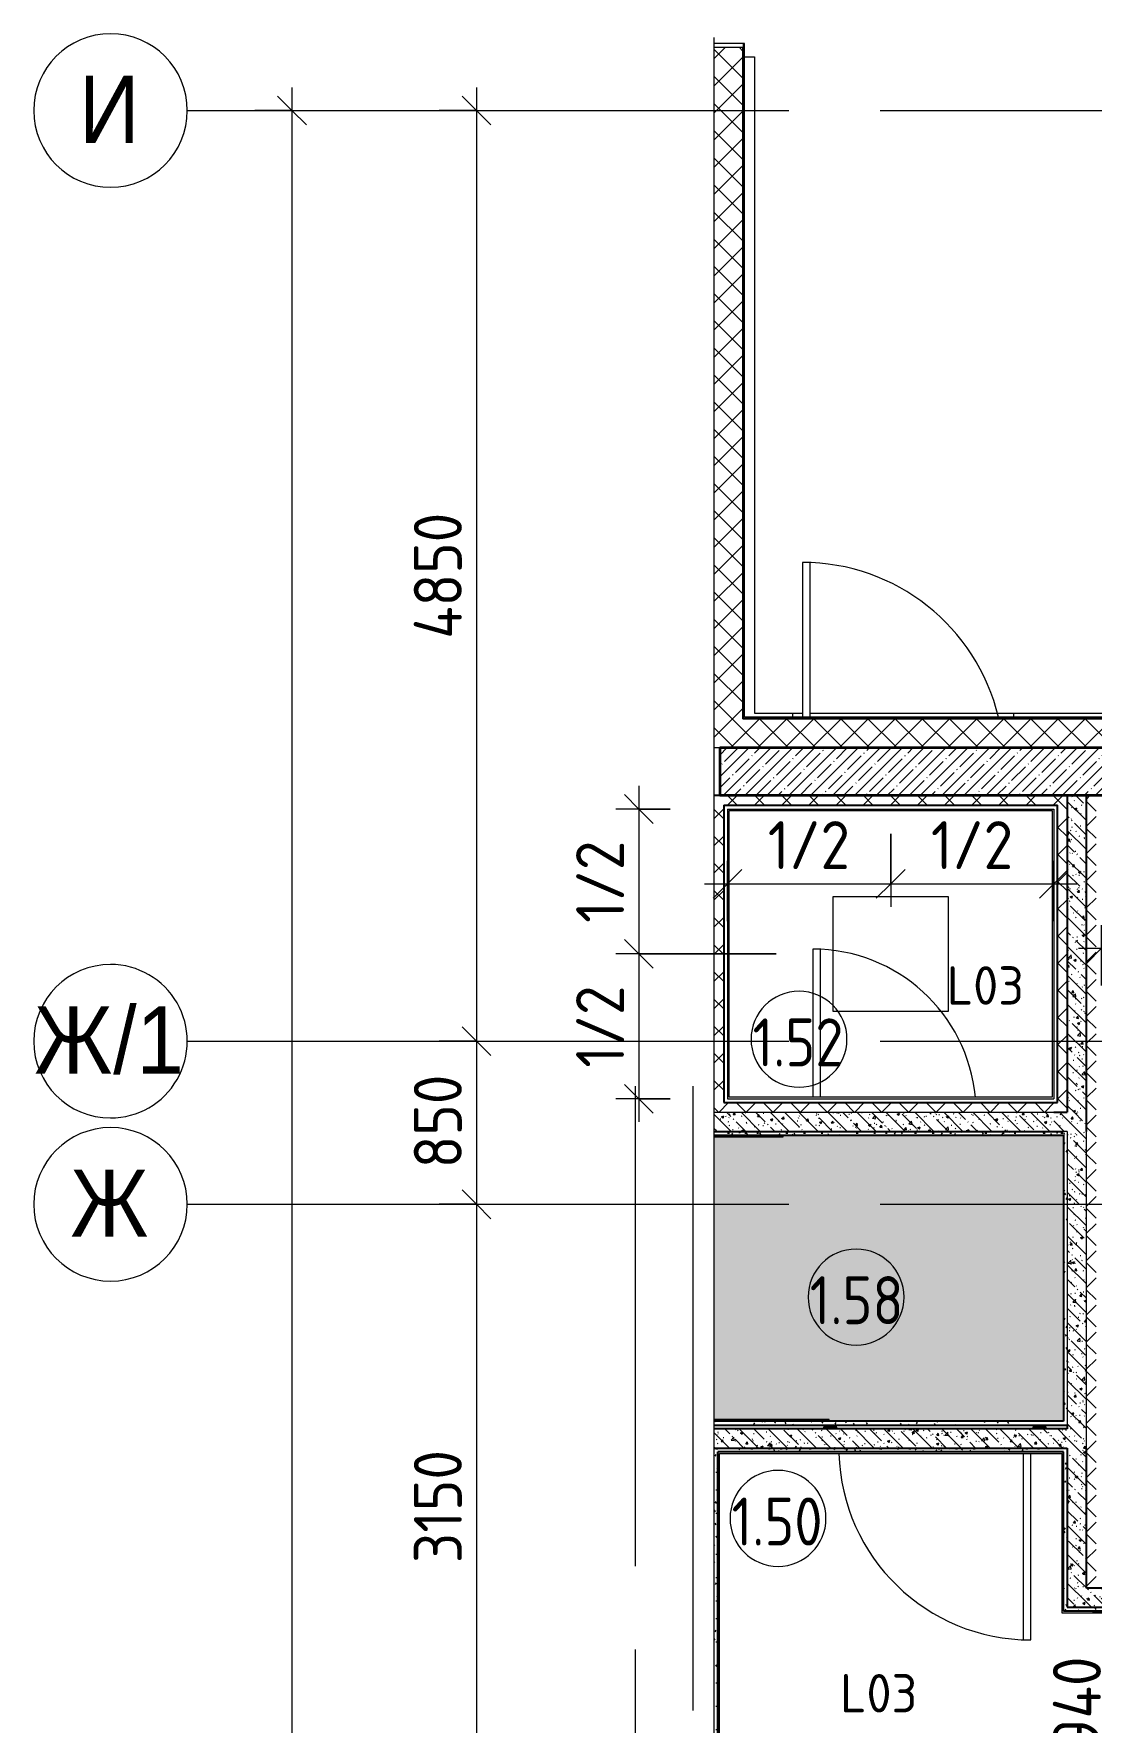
# Model space of a CAD drawing. Header units: millimetres. Extents: x 81425 to 274970, y -8553 to 29000.
# Drawn here: x 81425 to 86935, y 18601 to 27400 of the extents above; entities that cross this region are included whole.
import ezdxf

# ---------------------------------------------------------------- set-up
doc = ezdxf.new("R2010")
doc.units = ezdxf.units.MM
doc.linetypes.add('Осевая', pattern=[3175, 635, -476.25, 1587.5, -476.25])
for name, color, linetype, lineweight in [('A-ANNO-DIMS', 7, 'Continuous', 9), ('A-ANNO-DIMS-100', 7, 'Continuous', 9), ('A-ANNO-NOTE', 7, 'Continuous', 9), ('A-AREA-IDEN', 7, 'Continuous', 9), ('A-DETL-GENF', 7, 'Continuous', 9), ('A-DOOR', 7, 'Continuous', 9), ('A-DOOR-1', 7, 'Continuous', 13), ('A-DOOR-FRAM', 7, 'Continuous', 13), ('A-WALL', 7, 'Continuous', 9), ('E-LITE-EQPM-IDEN', 7, 'Continuous', 9), ('I-WALL', 7, 'Continuous', 9), ('Оси', 7, 'Continuous', 9), ('Оси-1', 7, 'Continuous', 20), ('Оси-2', 7, 'Осевая', 9)]:
    doc.layers.add(name, color=color, linetype=linetype, lineweight=lineweight)
doc.layers.add('A-CLNG-PATT-1', color=7, linetype='Continuous', lineweight=9, transparency=1)
for name, color, linetype, lineweight, true_color in [('A-WALL-1', 7, 'Continuous', 35, 0x3c3c3c), ('A-WALL-2', 7, 'Continuous', 25, 0x3c3c3c), ('A-WALL-4', 7, 'Continuous', 13, 0x3c3c3c), ('A-WALL-FNSH-1', 7, 'Continuous', 9, 0x3c3c3c), ('A-WALL-FNSH-2', 7, 'Continuous', 13, 0x3c3c3c)]:
    doc.layers.add(name, color=color, linetype=linetype, lineweight=lineweight, true_color=true_color)
doc.styles.add('Arial', font='arial.ttf', dxfattribs={"width": 0.9, "height": 350})
doc.styles.add('GOST Common', font='GOST_Common.ttf', dxfattribs={"height": 200})
doc.styles.add('GOST Common_1', font='GOST_Common.ttf', dxfattribs={"width": 0.9, "height": 250})
doc.styles.add('ISOCPEUR', font='isocpeur.ttf', dxfattribs={"width": 0.9, "height": 250})
doc.dimstyles.new('ISO-2_5_0_9К_БОЛЬШОЙ_1', dxfattribs={"dimscale": 304.8, "dimtxt": 248.995294, "dimasz": 0.492126, "dimexe": 0.393701, "dimexo": 0.984252, "dimgap": 0, "dimtad": 1, "dimdec": 0, "dimrnd": 10, "dimzin": 0, "dimdsep": 46, "dimtxsty": 'ISOCPEUR', "dimblk1": 'OBLIQUE', "dimblk2": 'OBLIQUE', "dimsah": 1, "dimcen": 0.09, "dimdle": 0.393701, "dimazin": 0, "dimtfac": 1, "dimtdec": 4, "dimtix": 1, "dimtmove": 0, "dimatfit": 3, "dimfxl": 1, "dimtvp": 1, "dimtolj": 1, "dimtzin": 0, "dimarcsym": 2})
doc.dimstyles.new('ISO-2_5_0_9К_БОЛЬШОЙ_2', dxfattribs={"dimscale": 304.8, "dimtxt": 248.995294, "dimasz": 0.492126, "dimexe": 0.393701, "dimexo": 0.984252, "dimgap": 0, "dimtad": 1, "dimdec": 0, "dimrnd": 10, "dimzin": 0, "dimdsep": 46, "dimtxsty": 'ISOCPEUR', "dimblk1": 'OBLIQUE', "dimblk2": 'OBLIQUE', "dimsah": 1, "dimcen": 0.09, "dimdle": 0.393701, "dimazin": 0, "dimtfac": 1, "dimtdec": 4, "dimtix": 1, "dimtmove": 2, "dimatfit": 3, "dimfxl": 1, "dimtvp": 1, "dimtolj": 1, "dimtzin": 0, "dimarcsym": 2})
pattern_1 = [(45, (0, 0), (-70.71068, 70.71068), []), (135, (0, 0), (-70.71068, -70.71068), [])]
pattern_2 = [(135, (0, 0), (-75.43415, -75.43415), [106.68, -17.78, 3.556, -17.78]), (135, (0, 75.39), (-75.43415, -75.43415), []), (50, (0, 0), (127.52922, -11.15758), [13.335, -146.685]), (355, (0, 0), (-24.66966, 133.74002), [10.668, -117.348]), (100.451, (10.63, -0.93), (102.85973, 122.58178), [11.333, -124.663]), (46.184, (0, 35.56), (189.75516, -29.43036), [20.002, -220.027]), (96.636, (15.81, 33.1), (166.1822, 173.1996), [17, -186.995]), (351.184, (0, 35.56), (166.18393, 173.19757), [16.002, -176.022]), (21, (17.78, 26.67), (106.13027, -71.58603), [13.335, -146.685]), (326, (17.78, 26.67), (43.26188, 128.93175), [10.668, -117.348]), (71.451, (26.62, 20.7), (149.39198, 57.34505), [11.333, -124.663]), (37.5, (0, 0), (2.162228, 59.188357), [3.353, -112.573, 3.353, -115.773, -117.792]), (37.5, (0, 0), (2.162228, 59.188357), [-235.052, 3.353, -114.44]), (7.5, (0, 0), (46.773857, 70.126152), [3.353, -64.567, 3.353, -109.906, -44.894]), (7.5, (0, 0), (46.773857, 70.126152), [-181.178, 3.353, -41.542]), (327.5, (-39.65, 0), (94.913671, -4.010093), [3.353, -41.097, 3.353, -135.331, -184.023]), (327.5, (-39.65, 0), (94.913671, -4.010093), [-183.134, 3.353, -180.67]), (317.5, (-57.43, 0), (103.69057, 17.79882), [3.353, -54.432, 3.353, -88.748, -130.683]), (317.5, (-57.43, 0), (103.69057, 17.79882), [-149.885, 3.353, -127.33])]
pattern_3 = [(0, (0, 0), (121.92, 30.48), [10.058, -81.382, 10.058, -81.382, -487.68]), (0, (0, 0), (121.92, 30.48), [-182.88, 10.058, -172.822, 10.058, -81.382, -213.36]), (0, (0, 0), (121.92, 30.48), [-457.2, 10.058, -50.902, 10.058, -142.342]), (120, (45.72, 15.24), (-87.356454, 90.345817), [10.058, -81.382, 10.058, -81.382, -487.68]), (120, (45.72, 15.24), (-87.356454, 90.345817), [-182.88, 10.058, -172.822, 10.058, -81.382, -213.36]), (120, (45.72, 15.24), (-87.356454, 90.345817), [-457.2, 10.058, -50.902, 10.058, -142.342]), (240, (60.96, 76.2), (-34.563546, -120.825817), [10.058, -81.382, 10.058, -81.382, -487.68]), (240, (60.96, 76.2), (-34.563546, -120.825817), [-182.88, 10.058, -172.822, 10.058, -81.382, -213.36]), (240, (60.96, 76.2), (-34.563546, -120.825817), [-457.2, 10.058, -50.902, 10.058, -142.342])]

# ---------------------------------------------------------------- blocks, each defined once
blk = doc.blocks.new('110_Дверь_СКБ_1Ст_Внутренняя1 - Д-11а _огнестойкость EI 15_-32666892-План расстановки осветительного оборудования 1 этажа в осях 23-33')
at = {"layer": 'A-DOOR'}
blk.add_arc((-487.5, 50), 1000, 1.60887, 90, dxfattribs=at)
at = {"layer": 'A-DOOR-1'}
for p, q in [((-487.5, 1050), (-487.5, 78)), ((-447.5, 1050), (-487.5, 1050)), ((-447.5, 78), (-447.5, 1050))]:
    blk.add_line(p, q, dxfattribs=at)
at = {"layer": 'A-DOOR-FRAM'}
for p, q in [((-567.5, -50), (-567.5, -58)), ((-567.5, -58), (-497.5, -58)), ((-497.5, -58), (-497.5, -50)), ((522.5, -50), (522.5, -58)), ((522.5, -58), (592.5, -58)), ((592.5, -58), (592.5, -50))]:
    blk.add_line(p, q, dxfattribs=at)
blk = doc.blocks.new('110_Дверь_СКБ_1Ст_Внутренняя1 - ДН-6д_ ДОО_Дв_1150x2100-24253098-План расстановки осветительного оборудования 1 этажа в осях 23-33')
at = {"layer": 'A-DOOR'}
blk.add_arc((-512.5, 40), 1050, 13.39875, 90, dxfattribs=at)
at = {"layer": 'A-DOOR-1'}
for p, q in [((-512.5, 1090), (-512.5, 283)), ((-472.5, 1090), (-512.5, 1090)), ((-472.5, 283), (-472.5, 1090))]:
    blk.add_line(p, q, dxfattribs=at)
blk = doc.blocks.new('110_Дверь_СКБ_1Ст_Внутренняя1 - Д-8_п_ 950x2100h_охрана 2-32213875-План расстановки осветительного оборудования 1 этажа в осях 23-33')
at = {"layer": 'A-DOOR'}
blk.add_arc((-412.5, 50), 850, 5.27564, 90, dxfattribs=at)
at = {"layer": 'A-DOOR-1'}
for p, q in [((-412.5, 900), (-412.5, 128)), ((-372.5, 900), (-412.5, 900)), ((-372.5, 128), (-372.5, 900))]:
    blk.add_line(p, q, dxfattribs=at)
blk = doc.blocks.new('DET_L_Линия разрыва - М100-30654842-План расстановки осветительного оборудования 1 этажа в осях 23-33')
at = {"layer": 'A-DETL-GENF'}
blk.add_line((11739.9, 0), (0, 0), dxfattribs=at)
blk = doc.blocks.new('Ось сетки - D8-29747960-План расстановки осветительного оборудования 1 этажа в осях 23-33')
at = {"layer": 'Оси-1'}
for start, end in [(360, 180), (180, 360)]:
    blk.add_arc((0, 0), 4, start, end, dxfattribs=at)
blk = doc.blocks.new('DIMBLOCK13-План расстановки осветительного оборудования 1 этажа в осях 23-33')
at = {"layer": 'A-ANNO-DIMS-100'}
for p, q in [((83731.8, 27120), (83731.8, 22150)), ((83537.9, 27000), (83851.8, 27000)), ((83731.8, 27000), (83537.9, 27000)), ((83537.9, 22150), (83851.8, 22150)), ((83731.8, 22150), (83537.9, 22150))]:
    blk.add_line(p, q, dxfattribs=at)
at = {"layer": 'A-ANNO-DIMS-100', "lineweight": 20}
for p, q in [((83731.8, 27000), (83656.8, 27075)), ((83731.8, 27000), (83806.8, 26925)), ((83731.8, 22150), (83656.8, 22225)), ((83731.8, 22150), (83806.8, 22075))]:
    blk.add_line(p, q, dxfattribs=at)
at = {"layer": 'A-ANNO-DIMS-100', "color": 0, "insert": (83405.2, 24247), "char_height": 250, "width": 787.208, "attachment_point": 1, "rotation": 90, "line_spacing_factor": 1.149209, "style": 'ISOCPEUR'}
blk.add_mtext('4850', dxfattribs=at)
blk = doc.blocks.new('_Oblique')
at = {"color": 0, "linetype": 'ByBlock', "lineweight": -2}
blk.add_line((-0.5, -0.5), (0.5, 0.5), dxfattribs=at)
blk = doc.blocks.new('DIMBLOCK14-План расстановки осветительного оборудования 1 этажа в осях 23-33')
at = {"layer": 'A-ANNO-DIMS-100', "lineweight": 20}
for p, q in [((83731.8, 22150), (83656.8, 22225)), ((83731.8, 22150), (83806.8, 22075)), ((83731.8, 21300), (83656.8, 21375)), ((83731.8, 21300), (83806.8, 21225))]:
    blk.add_line(p, q, dxfattribs=at)
at = {"layer": 'A-ANNO-DIMS-100'}
for p, q in [((83537.9, 22150), (83851.8, 22150)), ((83731.8, 22150), (83537.9, 22150)), ((83731.8, 22150), (83731.8, 21300)), ((83537.9, 21300), (83851.8, 21300)), ((83731.8, 21300), (83537.9, 21300))]:
    blk.add_line(p, q, dxfattribs=at)
at = {"layer": 'A-ANNO-DIMS-100', "color": 0, "insert": (83405.2, 21488), "char_height": 250, "width": 568.858, "attachment_point": 1, "rotation": 90, "line_spacing_factor": 1.149209, "style": 'ISOCPEUR'}
blk.add_mtext('850', dxfattribs=at)
blk = doc.blocks.new('DIMBLOCK15-План расстановки осветительного оборудования 1 этажа в осях 23-33')
at = {"layer": 'A-ANNO-DIMS-100'}
for p, q in [((83537.9, 21300), (83851.8, 21300)), ((83731.8, 21300), (83537.9, 21300)), ((83731.8, 21300), (83731.8, 18150)), ((83537.9, 18150), (83851.8, 18150)), ((83731.8, 18150), (83537.9, 18150))]:
    blk.add_line(p, q, dxfattribs=at)
at = {"layer": 'A-ANNO-DIMS-100', "lineweight": 20}
for p, q in [((83731.8, 21300), (83656.8, 21375)), ((83731.8, 21300), (83806.8, 21225)), ((83731.8, 18150), (83656.8, 18225)), ((83731.8, 18150), (83806.8, 18075))]:
    blk.add_line(p, q, dxfattribs=at)
at = {"layer": 'A-ANNO-DIMS-100', "color": 0, "insert": (83405.2, 19430.5), "char_height": 250, "width": 706.764, "attachment_point": 1, "rotation": 90, "line_spacing_factor": 1.149209, "style": 'ISOCPEUR'}
blk.add_mtext('3150', dxfattribs=at)
blk = doc.blocks.new('DIMBLOCK25-План расстановки осветительного оборудования 1 этажа в осях 23-33')
at = {"layer": 'A-ANNO-DIMS-100'}
for p, q in [((82770, 27120), (82770, -120)), ((82576.1, 27000), (82890, 27000)), ((82770, 27000), (82576.1, 27000)), ((82576.1, 0), (82890, 0)), ((82770, 0), (82576.1, 0))]:
    blk.add_line(p, q, dxfattribs=at)
at = {"layer": 'A-ANNO-DIMS-100', "lineweight": 20}
for p, q in [((82770, 27000), (82695, 27075)), ((82770, 27000), (82845, 26925)), ((82770, 0), (82695, 75)), ((82770, 0), (82845, -75))]:
    blk.add_line(p, q, dxfattribs=at)
at = {"layer": 'A-ANNO-DIMS-100', "color": 0, "insert": (82443.4, 13572), "char_height": 250, "width": 948.097, "attachment_point": 1, "rotation": 90, "line_spacing_factor": 1.149209, "style": 'ISOCPEUR'}
blk.add_mtext('27000', dxfattribs=at)
blk = doc.blocks.new('DIMBLOCK88-План расстановки осветительного оборудования 1 этажа в осях 23-33')
at = {"layer": 'A-ANNO-DIMS-100'}
for p, q in [((85890, 23230.4), (85890, 22850.3)), ((85890, 22970.3), (85890, 23230.4)), ((85040, 22776.3), (85040, 23090.3)), ((84920, 22970.3), (85890, 22970.3)), ((85040, 22970.3), (85040, 22776.3))]:
    blk.add_line(p, q, dxfattribs=at)
at = {"layer": 'A-ANNO-DIMS-100', "lineweight": 20}
for p, q in [((85040, 22970.3), (84965, 22895.3)), ((85040, 22970.3), (85115, 23045.3)), ((85890, 22970.3), (85815, 22895.3)), ((85890, 22970.3), (85965, 23045.3))]:
    blk.add_line(p, q, dxfattribs=at)
at = {"layer": 'A-ANNO-DIMS-100', "color": 0, "insert": (85249.5, 23296.9), "char_height": 250, "width": 517.144, "attachment_point": 1, "line_spacing_factor": 1.149209, "style": 'ISOCPEUR'}
blk.add_mtext('1/2', dxfattribs=at)
blk = doc.blocks.new('DIMBLOCK89-План расстановки осветительного оборудования 1 этажа в осях 23-33')
at = {"layer": 'A-ANNO-DIMS-100'}
for p, q in [((85890, 23230.4), (85890, 22850.3)), ((85890, 22970.3), (85890, 23230.4)), ((86740, 22776.3), (86740, 23090.3)), ((85890, 22970.3), (86860, 22970.3)), ((86740, 22970.3), (86740, 22776.3))]:
    blk.add_line(p, q, dxfattribs=at)
at = {"layer": 'A-ANNO-DIMS-100', "lineweight": 20}
for p, q in [((85890, 22970.3), (85815, 22895.3)), ((85890, 22970.3), (85965, 23045.3)), ((86740, 22970.3), (86665, 22895.3)), ((86740, 22970.3), (86815, 23045.3))]:
    blk.add_line(p, q, dxfattribs=at)
at = {"layer": 'A-ANNO-DIMS-100', "color": 0, "insert": (86099.5, 23296.9), "char_height": 250, "width": 517.144, "attachment_point": 1, "line_spacing_factor": 1.149209, "style": 'ISOCPEUR'}
blk.add_mtext('1/2', dxfattribs=at)
blk = doc.blocks.new('DIMBLOCK90-План расстановки осветительного оборудования 1 этажа в осях 23-33')
at = {"layer": 'A-ANNO-DIMS-100', "lineweight": 20}
for p, q in [((84577.2, 23360), (84502.2, 23435)), ((84577.2, 23360), (84652.2, 23285)), ((84577.2, 22605), (84502.2, 22680)), ((84577.2, 22605), (84652.2, 22530))]:
    blk.add_line(p, q, dxfattribs=at)
at = {"layer": 'A-ANNO-DIMS-100'}
for p, q in [((84577.2, 23480), (84577.2, 22605)), ((84740, 23360), (84457.2, 23360)), ((84577.2, 23360), (84740, 23360)), ((85292.5, 22605), (84457.2, 22605)), ((84577.2, 22605), (85292.5, 22605))]:
    blk.add_line(p, q, dxfattribs=at)
at = {"layer": 'A-ANNO-DIMS-100', "color": 0, "insert": (84250.6, 22767), "char_height": 250, "width": 517.144, "attachment_point": 1, "rotation": 90, "line_spacing_factor": 1.149209, "style": 'ISOCPEUR'}
blk.add_mtext('1/2', dxfattribs=at)
blk = doc.blocks.new('DIMBLOCK91-План расстановки осветительного оборудования 1 этажа в осях 23-33')
at = {"layer": 'A-ANNO-DIMS-100', "lineweight": 20}
for p, q in [((84577.2, 22605), (84502.2, 22680)), ((84577.2, 22605), (84652.2, 22530)), ((84577.2, 21850), (84502.2, 21925)), ((84577.2, 21850), (84652.2, 21775))]:
    blk.add_line(p, q, dxfattribs=at)
at = {"layer": 'A-ANNO-DIMS-100'}
for p, q in [((85292.5, 22605), (84457.2, 22605)), ((84577.2, 22605), (84577.2, 21730)), ((84577.2, 22605), (85292.5, 22605)), ((84740, 21850), (84457.2, 21850)), ((84577.2, 21850), (84740, 21850))]:
    blk.add_line(p, q, dxfattribs=at)
at = {"layer": 'A-ANNO-DIMS-100', "color": 0, "insert": (84250.6, 22012), "char_height": 250, "width": 517.144, "attachment_point": 1, "rotation": 90, "line_spacing_factor": 1.149209, "style": 'ISOCPEUR'}
blk.add_mtext('1/2', dxfattribs=at)
blk = doc.blocks.new('Марка_Помещения - Номер-25198446-План расстановки осветительного оборудования 1 этажа в осях 23-33')
at = {"layer": 'A-AREA-IDEN'}
for start, end in [(360, 180), (180, 360)]:
    blk.add_arc((0, 0), 2.5, start, end, dxfattribs=at)
blk = doc.blocks.new('DIMBLOCK174-План расстановки осветительного оборудования 1 этажа в осях 23-33')
at = {"layer": 'A-ANNO-DIMS-100'}
for p, q in [((86988, 22440.3), (86988, 22754.2)), ((88035, 21196.4), (88035, 22754.2)), ((86868, 22634.2), (88035, 22634.2)), ((86988, 22634.2), (86988, 22440.3)), ((88035, 22634.2), (88035, 21196.4))]:
    blk.add_line(p, q, dxfattribs=at)
at = {"layer": 'A-ANNO-DIMS-100', "lineweight": 20}
for p, q in [((86988, 22634.2), (87063, 22709.2)), ((88035, 22634.2), (88110, 22709.2)), ((86988, 22634.2), (86913, 22559.2)), ((88035, 22634.2), (87960, 22559.2))]:
    blk.add_line(p, q, dxfattribs=at)
at = {"layer": 'A-ANNO-DIMS-100', "color": 0, "insert": (87296, 22960.8), "char_height": 250, "width": 517.144, "attachment_point": 1, "line_spacing_factor": 1.149209, "style": 'ISOCPEUR'}
blk.add_mtext('1/2', dxfattribs=at)
blk = doc.blocks.new('DIMBLOCK176-План расстановки осветительного оборудования 1 этажа в осях 23-33')
at = {"layer": 'A-ANNO-DIMS-100'}
for p, q in [((87062.1, 18115), (87062.1, 19292)), ((87256, 19172), (86942.1, 19172)), ((87062.1, 19172), (87256, 19172)), ((87256, 18235), (86942.1, 18235)), ((87062.1, 18235), (87256, 18235))]:
    blk.add_line(p, q, dxfattribs=at)
at = {"layer": 'A-ANNO-DIMS-100', "lineweight": 20}
for p, q in [((87062.1, 19172), (86987.1, 19247)), ((87062.1, 19172), (87137.1, 19097)), ((87062.1, 18235), (86987.1, 18310)), ((87062.1, 18235), (87137.1, 18160))]:
    blk.add_line(p, q, dxfattribs=at)
at = {"layer": 'A-ANNO-DIMS-100', "color": 0, "insert": (86735.5, 18454.5), "char_height": 250, "width": 597.589, "attachment_point": 1, "rotation": 90, "line_spacing_factor": 1.149209, "style": 'ISOCPEUR'}
blk.add_mtext('940', dxfattribs=at)

msp = doc.modelspace()

# ---------------------------------------------------------------- hatches: boundary and pattern name
at = {"layer": 'A-CLNG-PATT-1'}
msp.add_hatch(color=256, dxfattribs=at).paths.add_polyline_path([(86498.7, 20170), (86790, 20170), (86790, 21660), (85330, 21660), (85330, 21652), (84970.7, 21652), (84970.7, 20178), (85570, 20178), (85570, 20170), (85833, 20170)])
at = {"layer": 'A-WALL'}
h = msp.add_hatch(dxfattribs=at)
h.set_pattern_fill('FP_4', color=256, style=0, pattern_type=2)
h.set_pattern_definition(pattern_1)
h.paths.add_polyline_path([(85120, 23680), (85120, 27330), (84970.7, 27330), (84970.7, 23680)])
h = msp.add_hatch(dxfattribs=at)
h.set_pattern_fill('FP_4', color=256, style=0, pattern_type=2)
h.set_pattern_definition(pattern_1)
h.paths.add_polyline_path([(89010, 23680), (89010, 23830), (85120, 23830), (85120, 23680), (89007, 23680)])
at = {"layer": 'I-WALL'}
h = msp.add_hatch(dxfattribs=at)
h.set_pattern_fill('FP_1', color=256, style=0, pattern_type=2)
h.set_pattern_definition([(45, (0, 0), (-57.024626, 57.024626), []), (45, (57.025, 0), (-57.024626, 57.024626), [100.806, -20.161, 3.353, -16.808])])
h.paths.add_polyline_path([(89160, 23430), (89160, 23680), (85000, 23680), (85000, 23430), (88855, 23430)])
h = msp.add_hatch(dxfattribs=at)
h.set_pattern_fill('FP_4', color=256, style=0, pattern_type=2)
h.set_pattern_definition(pattern_1)
h.paths.add_polyline_path([(84970.7, 21830), (85020, 21830), (85020, 23430), (84970.7, 23429.3), (84970.7, 21830.3)])
h = msp.add_hatch(dxfattribs=at)
h.set_pattern_fill('FP_4', color=256, style=0, pattern_type=2)
h.set_pattern_definition(pattern_1)
h.paths.add_polyline_path([(86498.7, 23380), (86760, 23380), (86760, 23430), (85020, 23430), (85020, 23380), (85833, 23380)])
h = msp.add_hatch(dxfattribs=at)
h.set_pattern_fill('FP_4', color=256, style=0, pattern_type=2)
h.set_pattern_definition(pattern_1)
h.paths.add_polyline_path([(86810, 21780), (86810, 23430), (86760, 23430), (86760, 21780)])
h = msp.add_hatch(dxfattribs=at)
h.set_pattern_fill('FP_8', color=256, style=0, pattern_type=2)
h.set_pattern_definition(pattern_2)
h.paths.add_polyline_path([(86910, 21780), (86910, 23430), (86810, 23430), (86810, 21780), (86831.6, 21780)])
h = msp.add_hatch(dxfattribs=at)
h.set_pattern_fill('FP_4', color=256, style=0, pattern_type=2)
h.set_pattern_definition(pattern_1)
h.paths.add_polyline_path([(86960, 19300), (86960, 23430), (86910, 23430), (86910, 19300)])
h = msp.add_hatch(dxfattribs=at)
h.set_pattern_fill('FP_4', color=256, style=0, pattern_type=2)
h.set_pattern_definition(pattern_1)
h.paths.add_polyline_path([(86498.7, 21780), (86760, 21780), (86760, 21830), (84970.7, 21830), (84970.7, 21780), (85833, 21780)])
h = msp.add_hatch(dxfattribs=at)
h.set_pattern_fill('FP_8', color=256, style=0, pattern_type=2)
h.set_pattern_definition(pattern_2)
h.paths.add_polyline_path([(86790, 21680), (86910, 21680), (86910, 21780), (84970.7, 21780), (84970.7, 21680), (86498.7, 21680)])
h = msp.add_hatch(dxfattribs=at)
h.set_pattern_fill('FP_38', color=256, style=0, pattern_type=2)
h.set_pattern_definition(pattern_3)
h.paths.add_polyline_path([(86790, 21660), (86790, 21680), (84970.7, 21680), (84970.7, 21660), (86498.7, 21660)])
h = msp.add_hatch(dxfattribs=at)
h.set_pattern_fill('FP_38', color=256, style=0, pattern_type=2)
h.set_pattern_definition(pattern_3)
h.paths.add_polyline_path([(86810, 20150), (86810, 21680), (86790, 21680), (86790, 20150)])
h = msp.add_hatch(dxfattribs=at)
h.set_pattern_fill('FP_8', color=256, style=0, pattern_type=2)
h.set_pattern_definition(pattern_2)
h.paths.add_polyline_path([(86910, 20030), (86910, 21680), (86810, 21680), (86810, 20030), (86831.6, 20030)])
h = msp.add_hatch(dxfattribs=at)
h.set_pattern_fill('FP_38', color=256, style=0, pattern_type=2)
h.set_pattern_definition(pattern_3)
h.paths.add_polyline_path([(86790, 20150), (86790, 20170), (84970.7, 20170), (84970.7, 20150), (86498.7, 20150)])
h = msp.add_hatch(dxfattribs=at)
h.set_pattern_fill('FP_8', color=256, style=0, pattern_type=2)
h.set_pattern_definition(pattern_2)
h.paths.add_polyline_path([(86810, 20030), (86810, 20130), (84970.7, 20130), (84970.7, 20030), (86498.7, 20030)])
h = msp.add_hatch(dxfattribs=at)
h.set_pattern_fill('FP_38', color=256, style=0, pattern_type=2)
h.set_pattern_definition(pattern_3)
h.paths.add_polyline_path([(86790, 20010), (86790, 20030), (84970.7, 20029.3), (84970.7, 20010), (86782, 20010)])
h = msp.add_hatch(dxfattribs=at)
h.set_pattern_fill('FP_38', color=256, style=0, pattern_type=2)
h.set_pattern_definition(pattern_3)
h.paths.add_polyline_path([(84990, 17270), (84990, 20010), (84970.7, 20010), (84970.7, 17270)])
h = msp.add_hatch(dxfattribs=at)
h.set_pattern_fill('FP_38', color=256, style=0, pattern_type=2)
h.set_pattern_definition(pattern_3)
h.paths.add_polyline_path([(86790, 19200), (86810, 19200), (86810, 20030), (86790, 20030), (86790, 19706.4)])
h = msp.add_hatch(dxfattribs=at)
h.set_pattern_fill('FP_8', color=256, style=0, pattern_type=2)
h.set_pattern_definition(pattern_2)
h.paths.add_polyline_path([(86910, 19200), (86910, 20030), (86810, 20030), (86810, 19200)])
h = msp.add_hatch(dxfattribs=at)
h.set_pattern_fill('FP_8', color=256, style=0, pattern_type=2)
h.set_pattern_definition(pattern_2)
h.paths.add_polyline_path([(89160, 19200), (89160, 19300), (86910, 19300), (86910, 19200), (88621, 19200)])
h = msp.add_hatch(dxfattribs=at)
h.set_pattern_fill('FP_38', color=256, style=0, pattern_type=2)
h.set_pattern_definition(pattern_3)
h.paths.add_polyline_path([(88521, 19180), (88521, 19200), (86790, 19200), (86790, 19180), (88513, 19180)])

# ---------------------------------------------------------------- linework, layer by layer
at = {"layer": 'A-ANNO-NOTE'}
for p, q in [((85590, 22905), (86190, 22905)), ((85590, 22305), (85590, 22905)), ((86190, 22905), (86190, 22305)), ((86190, 22305), (85590, 22305))]:
    msp.add_line(p, q, dxfattribs=at)
at = {"layer": 'A-WALL'}
for p, q in [((85120, 23830), (85120, 27330)), ((85123, 27330), (85123, 27350)), ((85128, 27280), (85180, 27280)), ((85180, 27280), (85180, 23860)), ((85180, 23860), (85430, 23860)), ((85380, 23838), (85380, 23860)), ((85470, 23860), (87175, 23860)), ((86530, 23860), (86530, 23838)), ((85120, 23830), (89010, 23830)), ((85040, 23360), (86740, 23360)), ((85040, 23360), (85040, 21850)), ((86740, 23360), (86740, 21850)), ((85040, 21850), (86740, 21850)), ((84970.7, 21780), (86740, 21780)), ((86810, 21680), (86790, 21680)), ((86810, 21680), (86810, 20150)), ((86910, 20030), (86910, 21680))]:
    msp.add_line(p, q, dxfattribs=at)
at = {"layer": 'A-WALL-1'}
for p, q in [((85000, 23680), (85000, 23430)), ((85000, 23680), (89160, 23680)), ((89160, 23430), (85000, 23430))]:
    msp.add_line(p, q, dxfattribs=at)
at = {"layer": 'A-WALL-2'}
for p, q in [((85000, 23430), (84970.7, 23430)), ((86810, 23430), (86810, 21780)), ((86910, 21680), (86910, 23430)), ((85020, 23380), (85020, 21830)), ((85020, 23380), (86760, 23380)), ((86760, 21830), (86760, 23380)), ((85020, 21830), (86760, 21830)), ((86740, 21780), (86810, 21780)), ((84970.7, 21680), (86790, 21680)), ((84970.7, 21660), (86790, 21660)), ((86790, 21660), (86790, 20170)), ((86790, 20170), (84970.7, 20170)), ((84970.7, 20150), (86810, 20150)), ((86810, 20150), (86810, 20130)), ((86810, 20130), (84970.7, 20130)), ((84970.7, 20030), (86810, 20030)), ((84990, 17290), (84990, 20010)), ((86790, 20010), (84990, 20010)), ((86790, 19180), (86790, 20010)), ((86810, 20030), (86810, 19200)), ((86910, 19300), (86910, 20030)), ((89160, 19300), (86910, 19300)), ((86810, 19200), (88541, 19200)), ((88521, 19180), (86790, 19180))]:
    msp.add_line(p, q, dxfattribs=at)
at = {"layer": 'A-WALL-4'}
for p, q in [((84970.7, 27330), (85120, 27330)), ((84970.7, 23680), (85000, 23680))]:
    msp.add_line(p, q, dxfattribs=at)
at = {"layer": 'A-WALL-FNSH-1'}
for p, q in [((85128, 27350), (84970.7, 27350)), ((85128, 23838), (85128, 27350)), ((89002, 23838), (85128, 23838))]:
    msp.add_line(p, q, dxfattribs=at)
at = {"layer": 'A-WALL-FNSH-2'}
for p, q in [((85120, 27330), (85123, 27330)), ((85123, 23833), (85123, 27330)), ((85123, 23833), (89007, 23833)), ((85048, 23352), (86732, 23352)), ((85048, 21858), (85048, 23352)), ((86732, 23352), (86732, 21858)), ((86732, 21858), (85048, 21858)), ((84970.7, 21652), (85330, 21652)), ((85330, 21652), (85330, 21660)), ((85570, 20178), (84970.7, 20178)), ((85570, 20170), (85570, 20178)), ((84998, 17298), (84998, 20002)), ((84998, 20002), (86782, 20002)), ((86782, 20002), (86782, 19172)), ((86782, 19172), (88513, 19172))]:
    msp.add_line(p, q, dxfattribs=at)
at = {"layer": 'Оси'}
for p, q in [((82224.5, 27000), (84724.5, 27000)), ((82224.5, 22150), (84724.5, 22150)), ((84560, 19415.1), (84560, 21915.1)), ((84860, 19415.1), (84860, 21915.1)), ((82224.5, 21300), (84724.5, 21300))]:
    msp.add_line(p, q, dxfattribs=at)
at = {"layer": 'Оси-2'}
for p, q in [((84724.5, 27000), (90740, 27000)), ((84724.5, 22150), (90740, 22150)), ((84724.5, 21300), (122580, 21300)), ((84560, 406.8), (84560, 19415.1)), ((84860, 1676.8), (84860, 19415.1))]:
    msp.add_line(p, q, dxfattribs=at)

# ---------------------------------------------------------------- block references
at = {"layer": 'A-AREA-IDEN', "xscale": 99.99999999999993, "yscale": 99.99999999999993, "zscale": 99.99999999999993}
for p in [(85412.2, 22160.3), (85709.8, 20816.7), (85302.8, 19663.5)]:
    msp.add_blockref('Марка_Помещения - Номер-25198446-План расстановки осветительного оборудования 1 этажа в осях 23-33', p, dxfattribs=at)
at = {"layer": 'A-DETL-GENF', "rotation": 270.0000000000003}
msp.add_blockref('DET_L_Линия разрыва - М100-30654842-План расстановки осветительного оборудования 1 этажа в осях 23-33', (84970.7, 27380.8), dxfattribs=at)
at = {"layer": 'A-DOOR'}
for name, p in [('110_Дверь_СКБ_1Ст_Внутренняя1 - ДН-6д_ ДОО_Дв_1150x2100-24253098-План расстановки осветительного оборудования 1 этажа в осях 23-33', (85942.5, 23555)), ('110_Дверь_СКБ_1Ст_Внутренняя1 - Д-8_п_ 950x2100h_охрана 2-32213875-План расстановки осветительного оборудования 1 этажа в осях 23-33', (85897.2, 21730))]:
    msp.add_blockref(name, p, dxfattribs=at)
at = {"layer": 'A-DOOR', "rotation": 180}
msp.add_blockref('110_Дверь_СКБ_1Ст_Внутренняя1 - Д-11а _огнестойкость EI 15_-32666892-План расстановки осветительного оборудования 1 этажа в осях 23-33', (86132.5, 20080), dxfattribs=at)
at = {"layer": 'Оси-1', "xscale": 99.99999999999993, "yscale": 99.99999999999993, "zscale": 99.99999999999993}
for p, rotation in [((81824.5, 27000), 269.9999999999994), ((81824.5, 22150), 269.9999999999995), ((81824.5, 21300), 269.9999999999994)]:
    msp.add_blockref('Ось сетки - D8-29747960-План расстановки осветительного оборудования 1 этажа в осях 23-33', p, dxfattribs=dict(at, rotation=rotation))

# ---------------------------------------------------------------- texts
at = {"layer": 'A-AREA-IDEN', "char_height": 250, "width": 606.076, "attachment_point": 1, "style": 'GOST Common_1'}
for s, insert in [('1.52', (85170.3, 22268.9)), ('1.58', (85467.9, 20925.3)), ('1.50', (85060.9, 19772.1))]:
    msp.add_mtext(s, dxfattribs=dict(at, insert=insert))
at = {"layer": 'E-LITE-EQPM-IDEN', "char_height": 200, "width": 521.097, "attachment_point": 1, "style": 'GOST Common'}
for insert in [(86182.3, 22540.5), (85626.4, 18852.2)]:
    msp.add_mtext('L03', dxfattribs=dict(at, insert=insert))
at = {"layer": 'Оси', "char_height": 350, "attachment_point": 1, "style": 'Arial'}
for s, insert, width in [('\\fArial|b0|i0|c204|p34|;\\W.9;И', (81660, 27181), 389.62), ('/1', (81838.6, 22331), 454.557), ('\\fArial|b0|i0|c204|p34|;\\W.9;Ж', (81427.8, 22331), 497.848), ('\\fArial|b0|i0|c204|p34|;\\W.9;Ж', (81615.5, 21481), 497.848)]:
    msp.add_mtext(s, dxfattribs=dict(at, insert=insert, width=width))

# ---------------------------------------------------------------- dimensions: what is measured, and where the dimension line sits
at = {"layer": 'A-ANNO-DIMS'}
dim = msp.add_linear_dim(base=(82770, 0), p1=(82876.1, 27000), p2=(82876.1, 0), angle=90, dimstyle='ISO-2_5_0_9К_БОЛЬШОЙ_2', override={"dimpost": '<>', "dimfxl": 26999.999823}, dxfattribs=at)
dim.commit()
dim.dimension.update_dxf_attribs({"geometry": 'DIMBLOCK25-План расстановки осветительного оборудования 1 этажа в осях 23-33', "text_midpoint": (82610.1, 14046), "dimtype": 160, "text_rotation": 90})
for base, p1, p2, override, picture, middle in [((83731.8, 22150), (83837.9, 27000), (83837.9, 22150), {"dimpost": '<>', "dimfxl": 4849.999753}, 'DIMBLOCK13-План расстановки осветительного оборудования 1 этажа в осях 23-33', (83606.8, 24575)), ((83731.8, 21300), (83837.9, 22150), (83837.9, 21300), {"dimpost": '<>', "dimfxl": 850}, 'DIMBLOCK14-План расстановки осветительного оборудования 1 этажа в осях 23-33', (83606.8, 21725)), ((83731.8, 18150), (83837.9, 21300), (83837.9, 18150), {"dimpost": '<>', "dimfxl": 3150}, 'DIMBLOCK15-План расстановки осветительного оборудования 1 этажа в осях 23-33', (83606.8, 19725)), ((87062.1, 19172), (86956, 18235), (86956, 19172), {"dimpost": '<>', "dimfxl": 936.999935}, 'DIMBLOCK176-План расстановки осветительного оборудования 1 этажа в осях 23-33', (86937.1, 18703.5))]:
    dim = msp.add_linear_dim(base=base, p1=p1, p2=p2, angle=90, dimstyle='ISO-2_5_0_9К_БОЛЬШОЙ_1', override=override, dxfattribs=at)
    dim.commit()
    dim.dimension.update_dxf_attribs({"geometry": picture, "text_midpoint": middle})
for base, p1, p2, picture, middle in [((84577.2, 22605), (85040, 23360), (85592.5, 22605), 'DIMBLOCK90-План расстановки осветительного оборудования 1 этажа в осях 23-33', (84452.2, 22982.5)), ((84577.2, 21850), (85592.5, 22605), (85040, 21850), 'DIMBLOCK91-План расстановки осветительного оборудования 1 этажа в осях 23-33', (84452.2, 22227.5))]:
    dim = msp.add_linear_dim(base=base, p1=p1, p2=p2, angle=90, text='1/2', dimstyle='ISO-2_5_0_9К_БОЛЬШОЙ_1', override={"dimpost": '<>', "dimfxl": 935.564669}, dxfattribs=at)
    dim.commit()
    dim.dimension.update_dxf_attribs({"geometry": picture, "text_midpoint": middle})
for base, p1, p2, override, picture, middle in [((85890, 22970.3), (85040, 23076.3), (85890, 22930.4), {"dimpost": '<>', "dimfxl": 862.439948}, 'DIMBLOCK88-План расстановки осветительного оборудования 1 этажа в осях 23-33', (85465, 23095.3)), ((86740, 22970.3), (85890, 22930.4), (86740, 23076.3), {"dimpost": '<>', "dimfxl": 862.439948}, 'DIMBLOCK89-План расстановки осветительного оборудования 1 этажа в осях 23-33', (86315, 23095.3)), ((88035, 22634.2), (86988, 22740.3), (88035, 20896.4), {"dimpost": '<>', "dimfxl": 2120.428986}, 'DIMBLOCK174-План расстановки осветительного оборудования 1 этажа в осях 23-33', (87511.5, 22759.2))]:
    dim = msp.add_linear_dim(base=base, p1=p1, p2=p2, text='1/2', dimstyle='ISO-2_5_0_9К_БОЛЬШОЙ_1', override=override, dxfattribs=at)
    dim.commit()
    dim.dimension.update_dxf_attribs({"geometry": picture, "text_midpoint": middle})

doc.saveas('drawing.dxf')
